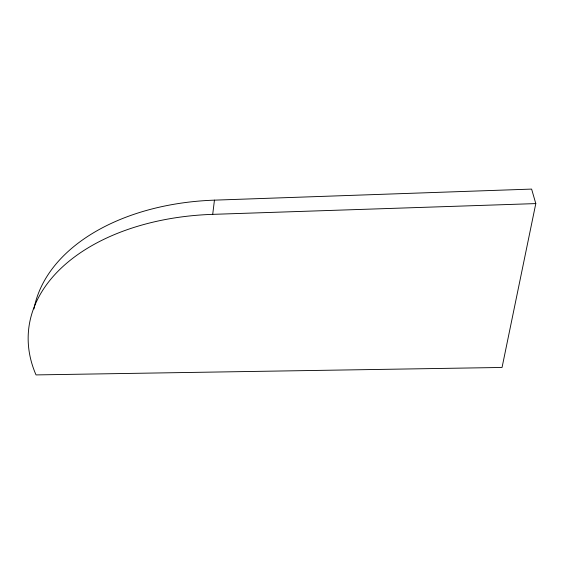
<?xml version="1.0" encoding="UTF-8"?>
<svg xmlns="http://www.w3.org/2000/svg" width="564" height="564" viewBox="0 0 564 564"><rect width="100%" height="100%" fill="white"/><g stroke="black" fill="none" stroke-linecap="round" stroke-linejoin="round"><path stroke-width="0.85" d="M212.706 214.355L214.447 200.149L531.612 189.088L535.8 203.59L502.052 367.46L36.026 374.912A210.569 133.139 4.3 0 1 212.706 214.355L535.8 203.59M33.953 308.945A207.362 133.612 4.3 0 1 214.447 200.149"/></g></svg>
